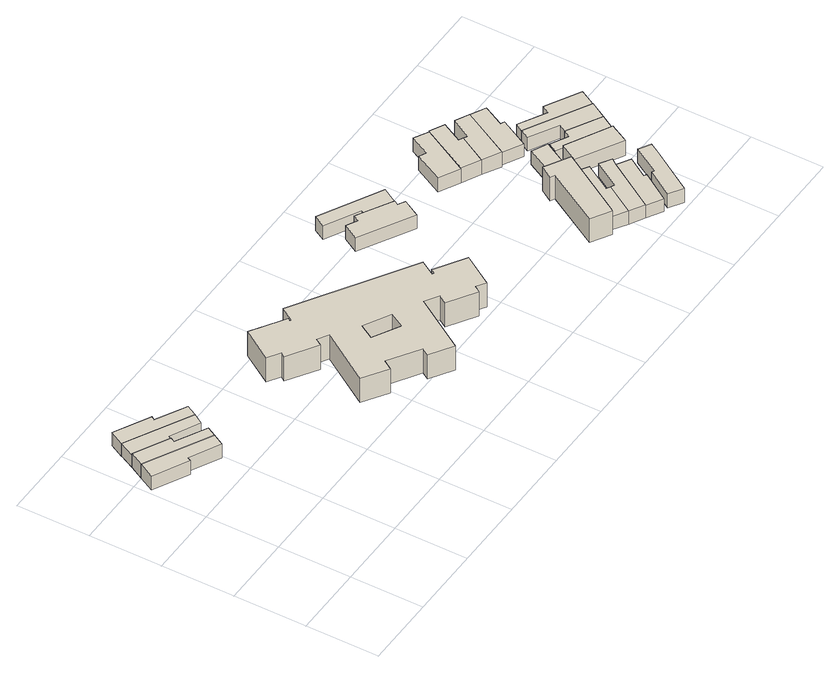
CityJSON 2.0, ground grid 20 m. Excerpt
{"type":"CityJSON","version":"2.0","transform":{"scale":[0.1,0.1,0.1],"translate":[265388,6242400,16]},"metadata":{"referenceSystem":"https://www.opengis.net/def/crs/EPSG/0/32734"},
"CityObjects":{
"building1":{"type":"Building","attributes":{"address":"91 Cecil Road Salt River Cape Town","building":"house","building:levels":"1","footprint":{"type":"Polygon"},"plus_code":"CJXVX5X7+XXX","ground_height":17.85,"building_height":4.1,"roof_height":21.95},"geometry":[{"type":"Solid","lod":"1","boundaries":[[[[0,1,2,3]],[[1,4,5,2]],[[4,6,7,5]],[[6,8,9,7]],[[8,10,11,9]],[[10,0,3,11]],[[3,2,5,7,9,11]],[[10,8,6,4,1,0]]]]}]},
"building2":{"type":"Building","attributes":{"address":"89 Cecil Road Salt River Cape Town","building":"house","building:levels":"1","footprint":{"type":"Polygon"},"plus_code":"CMX4XCX3+XJR","ground_height":17.85,"building_height":4.1,"roof_height":21.95},"geometry":[{"type":"Solid","lod":"1","boundaries":[[[[10,8,9,11]],[[8,12,13,9]],[[12,14,15,13]],[[14,16,17,18,15]],[[16,19,20,21,18,17]],[[19,10,11,21,20]],[[11,9,13,15,18,21]],[[19,16,14,12,8,10]]]]}]},
"building3":{"type":"Building","attributes":{"address":"87 Cecil Road Salt River Cape Town","building":"house","building:levels":"1","footprint":{"type":"Polygon"},"plus_code":"CMX3X6X8+XVV","ground_height":17.42,"building_height":4.1,"roof_height":21.52},"geometry":[{"type":"Solid","lod":"1","boundaries":[[[[22,23,17,20]],[[23,24,25,17]],[[24,26,27,25]],[[26,28,29,27]],[[28,30,31,29]],[[30,22,20,31]],[[20,17,25,27,29,31]],[[30,28,26,24,23,22]]]]}]},
"building4":{"type":"Building","attributes":{"address":"85 Cecil Road Salt River Cape Town","building":"house","building:levels":"1","footprint":{"type":"Polygon"},"plus_code":"CMX8X7XX+XJR","ground_height":17.42,"building_height":4.1,"roof_height":21.52},"geometry":[{"type":"Solid","lod":"1","boundaries":[[[[32,33,29,31]],[[33,34,35,29]],[[34,36,37,35]],[[36,38,39,37]],[[38,40,41,39]],[[40,32,31,41]],[[31,29,35,37,39,41]],[[40,38,36,34,33,32]]]]}]},
"building5":{"type":"Building","attributes":{"address":"Dryden Street Salt River Cape Town","building":"school","building:levels":"2","footprint":{"type":"Polygon"},"plus_code":"CRXFX9XJ+XCX","ground_height":17.91,"building_height":6.9,"roof_height":24.81},"geometry":[{"type":"Solid","lod":"1","boundaries":[[[[42,43,44,45]],[[43,46,47,44]],[[46,48,49,47]],[[48,50,51,49]],[[50,52,53,51]],[[52,54,55,53]],[[54,56,57,55]],[[56,58,59,57]],[[58,60,61,59]],[[60,62,63,61]],[[62,64,65,63]],[[64,66,67,65]],[[66,68,69,67]],[[68,70,71,69]],[[70,72,73,71]],[[72,74,75,73]],[[74,76,77,75]],[[76,78,79,77]],[[78,80,81,79]],[[80,82,83,81]],[[82,84,85,83]],[[84,86,87,85]],[[86,88,89,87]],[[88,90,91,89]],[[90,92,93,91]],[[92,94,95,93]],[[94,96,97,95]],[[96,42,45,97]],[[98,99,100,101]],[[99,102,103,100]],[[102,104,105,103]],[[104,98,101,105]],[[45,44,47,49,51,53,55,57,59,61,63,65,67,69,71,73,75,77,79,81,83,85,87,89,91,93,95,97],[101,100,103,105]],[[96,94,92,90,88,86,84,82,80,78,76,74,72,70,68,66,64,62,60,58,56,54,52,50,48,46,43,42],[104,102,99,98]]]]}]},
"building6":{"type":"Building","attributes":{"address":"Goldsmith Road Salt River Cape Town","building":"house","building:levels":"1","footprint":{"type":"Polygon"},"plus_code":"CVXMXXXJ+X5V","ground_height":17.04,"building_height":4.1,"roof_height":21.14},"geometry":[{"type":"Solid","lod":"1","boundaries":[[[[106,107,108,109,110,111]],[[107,112,113,109,108]],[[112,114,115,113]],[[114,116,117,115]],[[116,118,119,117]],[[118,120,121,119]],[[120,122,123,121]],[[122,124,125,123]],[[124,106,111,110,125]],[[110,109,113,115,117,119,121,123,125]],[[124,122,120,118,116,114,112,107,106]]]]}]},
"building7":{"type":"Building","attributes":{"address":"Goldsmith Road Salt River Cape Town","building":"house","building:levels":"1","footprint":{"type":"Polygon"},"plus_code":"CVXMX2XR+XMV","ground_height":16.84,"building_height":4.1,"roof_height":20.94},"geometry":[{"type":"Solid","lod":"1","boundaries":[[[[126,127,128,111]],[[127,129,130,131,128]],[[129,132,133,134,131,130]],[[132,135,136,134,133]],[[135,137,108,136]],[[137,126,111,108]],[[111,128,131,134,136,108]],[[137,135,132,129,127,126]]]]}]},
"building8":{"type":"Building","attributes":{"address":"52 Dove Street Salt River Cape Town","building":"house","building:levels":"2","footprint":{"type":"Polygon"},"plus_code":"C3X5X9XP+X6W","ground_height":17.91,"building_height":6.9,"roof_height":24.81},"geometry":[{"type":"Solid","lod":"1","boundaries":[[[[138,139,140,141,142,143]],[[139,144,145,141,140]],[[144,146,147,145]],[[146,148,149,147]],[[148,150,151,149]],[[150,152,153,151]],[[152,154,155,153]],[[154,138,143,142,155]],[[142,141,145,147,149,151,153,155]],[[154,152,150,148,146,144,139,138]]]]}]},
"building9":{"type":"Building","attributes":{"address":"50 Dove Street Salt River Cape Town","building":"house","building:levels":"1","footprint":{"type":"Polygon"},"plus_code":"C3XFXPXW+XJR","ground_height":17.96,"building_height":4.1,"roof_height":22.06},"geometry":[{"type":"Solid","lod":"1","boundaries":[[[[156,157,143,140]],[[157,158,159,143]],[[158,160,161,159]],[[160,162,163,161]],[[162,164,165,163]],[[164,156,140,165]],[[140,143,159,161,163,165]],[[164,162,160,158,157,156]]]]}]},
"building10":{"type":"Building","attributes":{"address":"48 Dove Street Salt River Cape Town","building":"house","building:levels":"1","footprint":{"type":"Polygon"},"plus_code":"C3XGXJXP+X8R","ground_height":17.96,"building_height":4.1,"roof_height":22.06},"geometry":[{"type":"Solid","lod":"1","boundaries":[[[[158,166,167,159]],[[166,168,169,170,167]],[[168,171,172,173,170,169]],[[171,174,175,173,172]],[[174,176,177,175]],[[176,160,161,177]],[[160,158,159,161]],[[159,167,170,173,175,177,161]],[[160,176,174,171,168,166,158]]]]}]},
"building11":{"type":"Building","attributes":{"address":"29 Dryden Street Salt River Cape Town","building":"house","building:levels":"1","footprint":{"type":"Polygon"},"plus_code":"C2XWXGX8+XXX","ground_height":16.58,"building_height":4.1,"roof_height":20.68},"geometry":[{"type":"Solid","lod":"1","boundaries":[[[[178,179,180,181]],[[179,182,183,180]],[[182,184,185,183]],[[184,186,187,185]],[[186,188,189,187]],[[188,178,181,189]],[[181,180,183,185,187,189]],[[188,186,184,182,179,178]]]]}]},
"building12":{"type":"Building","attributes":{"address":"46 Dove Street Salt River Cape Town","building":"house","building:levels":"1","footprint":{"type":"Polygon"},"plus_code":"C3XQXQX2+XFV","ground_height":17.87,"building_height":4.1,"roof_height":21.97},"geometry":[{"type":"Solid","lod":"1","boundaries":[[[[166,190,191,192]],[[190,193,194,191]],[[193,195,196,194]],[[195,197,198,196]],[[197,168,169,198]],[[168,166,192,169]],[[192,191,194,196,198,169]],[[168,197,195,193,190,166]]]]}]},
"building13":{"type":"Building","attributes":{"address":"31 Dryden Street Salt River Cape Town","building":"house","building:levels":"1","footprint":{"type":"Polygon"},"plus_code":"C3X6XCXQ+X5V","ground_height":16.89,"building_height":4.1,"roof_height":20.99},"geometry":[{"type":"Solid","lod":"1","boundaries":[[[[178,199,200,201,202,181]],[[199,203,204,201,200]],[[203,205,206,204]],[[205,207,208,206]],[[207,179,209,208]],[[179,178,181,202,209]],[[202,201,204,206,208,209]],[[179,207,205,203,199,178]]]]}]},
"building14":{"type":"Building","attributes":{"address":"Salt River Cape Town","building":"house","building:levels":"1","footprint":{"type":"Polygon"},"plus_code":"C3XJX5X3+XQV","ground_height":17.28,"building_height":4.1,"roof_height":21.38},"geometry":[{"type":"Solid","lod":"1","boundaries":[[[[210,211,212,213]],[[211,214,215,212]],[[214,216,217,215]],[[216,210,213,217]],[[213,212,215,217]],[[216,214,211,210]]]]}]},
"building15":{"type":"Building","attributes":{"address":"44 Dove Street Salt River Cape Town","building":"house","building:levels":"1","footprint":{"type":"Polygon"},"plus_code":"C4X2X7X3+XWW","ground_height":18.02,"building_height":4.1,"roof_height":22.12},"geometry":[{"type":"Solid","lod":"1","boundaries":[[[[218,219,220,221]],[[219,222,223,220]],[[222,224,225,223]],[[224,226,227,225]],[[226,228,229,227]],[[228,230,231,229]],[[230,218,221,231]],[[221,220,223,225,227,229,231]],[[230,228,226,224,222,219,218]]]]}]},
"building16":{"type":"Building","attributes":{"address":"33 Dryden Street Salt River Cape Town","building":"house","building:levels":"1","footprint":{"type":"Polygon"},"plus_code":"C3XCXPX8+XHR","ground_height":16.89,"building_height":4.1,"roof_height":20.99},"geometry":[{"type":"Solid","lod":"1","boundaries":[[[[199,232,233,201]],[[232,234,235,236,233]],[[234,237,238,239,236,235]],[[237,240,241,239,238]],[[240,203,204,241]],[[203,199,201,204]],[[201,233,236,239,241,204]],[[203,240,237,234,232,199]]]]}]},
"building17":{"type":"Building","attributes":{"address":"35 Dryden Street Salt River Cape Town","building":"house","building:levels":"1","footprint":{"type":"Polygon"},"plus_code":"C3XPX9X9+XFR","ground_height":16.82,"building_height":4.1,"roof_height":20.92},"geometry":[{"type":"Solid","lod":"1","boundaries":[[[[242,243,244,245]],[[243,246,247,244]],[[246,248,249,247]],[[248,250,251,249]],[[250,252,235,251]],[[252,242,245,235]],[[245,244,247,249,251,235]],[[252,250,248,246,243,242]]]]}]},
"building18":{"type":"Building","attributes":{"address":"Kingsley Road Salt River Cape Town","building":"house","building:levels":"1","footprint":{"type":"Polygon"},"plus_code":"C4X3XJXR+XFW","ground_height":17.87,"building_height":4.1,"roof_height":21.97},"geometry":[{"type":"Solid","lod":"1","boundaries":[[[[253,254,255,256,257,258]],[[254,259,260,256,255]],[[259,261,262,260]],[[261,253,258,257,262]],[[257,256,260,262]],[[261,259,254,253]]]]}]},
"building19":{"type":"Building","attributes":{"address":"Kingsley Road Salt River Cape Town","building":"house","building:levels":"1","footprint":{"type":"Polygon"},"plus_code":"C4X6X7X9+XVV","ground_height":17.08,"building_height":4.1,"roof_height":21.18},"geometry":[{"type":"Solid","lod":"1","boundaries":[[[[263,264,265,258]],[[264,266,267,265]],[[266,268,269,267]],[[268,270,271,269]],[[270,272,273,271]],[[272,274,255,273]],[[274,263,258,255]],[[258,265,267,269,271,273,255]],[[274,272,270,268,266,264,263]]]]}]},
"building20":{"type":"Building","attributes":{"address":"Kingsley Road Salt River Cape Town","building":"house","building:levels":"1","footprint":{"type":"Polygon"},"plus_code":"C4X8XVX3+X7R","ground_height":17.08,"building_height":4.1,"roof_height":21.18},"geometry":[{"type":"Solid","lod":"1","boundaries":[[[[275,276,277,265]],[[276,278,279,280,277]],[[278,281,282,283,280,279]],[[281,284,285,283,282]],[[284,286,267,285]],[[286,275,265,267]],[[265,277,280,283,285,267]],[[286,284,281,278,276,275]]]]}]},
"building21":{"type":"Building","attributes":{"address":"Kingsley Road Salt River Cape Town","building":"house","building:levels":"1","footprint":{"type":"Polygon"},"plus_code":"C4XCXCXV+X9V","ground_height":16.89,"building_height":4.1,"roof_height":20.99},"geometry":[{"type":"Solid","lod":"1","boundaries":[[[[287,288,289,290]],[[288,291,292,289]],[[291,293,294,292]],[[293,295,296,294]],[[295,297,279,296]],[[297,287,290,279]],[[290,289,292,294,296,279]],[[297,295,293,291,288,287]]]]}]}
},
"vertices":[
[2,553,15],[97,503,15],[97,503,59],[2,553,59],[102,513,15],[102,513,59],[185,470,15],[185,470,59],[202,501,15],[202,501,59],[25,596,15],[25,596,59],
[216,527,15],[216,527,59],[134,571,15],[134,571,59],[140,583,15],[140,583,55],[140,583,59],[46,633,15],[46,633,55],[46,633,59],
[46,633,14],[140,583,14],[146,593,14],[146,593,55],[226,553,14],[226,553,55],[243,580,14],[243,580,55],[67,675,14],[67,675,55],
[67,675,12],[243,580,12],[259,609,12],[259,609,55],[177,653,12],[177,653,55],[183,663,12],[183,663,55],[88,714,12],[88,714,55],
[1016,299,11],[934,351,11],[934,351,88],[1016,299,88],[927,340,11],[927,340,88],[922,343,11],[922,343,88],[946,382,11],[946,382,88],[635,578,11],[635,578,88],[611,541,11],[611,541,88],[608,543,11],[608,543,88],[613,550,11],[613,550,88],[523,608,11],[523,608,88],[468,522,11],[468,522,88],[502,501,11],[502,501,88],[493,488,11],[493,488,88],[573,436,11],[573,436,88],[585,455,11],[585,455,88],[614,437,11],[614,437,88],[523,296,11],[523,296,88],[589,253,11],[589,253,88],[605,278,11],[605,278,88],[689,224,11],[689,224,88],[676,203,11],[676,203,88],[737,164,11],[737,164,88],[830,310,11],[830,310,88],[867,287,11],[867,287,88],[852,263,11],[852,263,88],[927,215,11],[927,215,88],[938,232,11],[938,232,88],[963,216,11],[963,216,88],[681,388,11],[752,348,11],[752,348,88],[681,388,88],[730,309,11],[730,309,88],[659,349,11],[659,349,88],
[1127,572,8],[1054,614,8],[1054,614,49],[1054,614,51],[1127,572,51],[1127,572,49],[1032,626,8],[1032,626,51],[1023,609,8],[1023,609,51],[993,626,8],[993,626,51],[968,582,8],[968,582,51],[1112,501,8],[1112,501,51],[1139,549,8],[1139,549,51],[1120,560,8],[1120,560,51],
[1127,572,5],[1151,613,5],[1151,613,49],[984,703,5],[984,703,48],[984,703,49],[966,671,5],[966,671,48],[966,671,49],[1058,622,5],[1058,622,49],[1054,614,5],
[1337,103,13],[1430,257,13],[1430,257,61],[1430,257,88],[1337,103,88],[1337,103,61],[1442,277,13],[1442,277,88],[1375,316,13],[1375,316,88],[1354,282,13],[1354,282,88],[1366,275,13],[1366,275,88],[1279,127,13],[1279,127,88],[1331,95,13],[1331,95,88],
[1430,257,19],[1337,103,19],[1376,78,19],[1376,78,61],[1426,159,19],[1426,159,61],[1416,165,19],[1416,165,61],[1460,238,19],[1460,238,61],
[1415,55,19],[1415,55,61],[1499,190,19],[1499,190,60],[1499,190,61],[1511,206,19],[1511,206,60],[1511,206,61],[1480,225,19],[1480,225,61],[1436,154,19],[1436,154,61],
[1307,499,3],[1378,631,3],[1378,631,47],[1307,499,47],[1340,652,3],[1340,652,47],[1312,598,3],[1312,598,47],[1292,608,3],[1292,608,47],[1251,529,3],[1251,529,47],
[1457,30,19],[1457,30,60],[1415,55,60],[1508,109,19],[1508,109,60],[1501,114,19],[1501,114,60],[1535,168,19],[1535,168,60],
[1356,473,3],[1356,473,47],[1356,473,50],[1307,499,50],[1399,550,3],[1399,550,50],[1387,556,3],[1387,556,50],[1416,611,3],[1416,611,50],[1378,631,50],
[1440,387,12],[1401,314,12],[1401,314,54],[1440,387,54],[1441,291,12],[1441,291,54],[1482,367,12],[1482,367,54],
[1512,7,17],[1590,131,17],[1590,131,61],[1512,7,61],[1603,154,17],[1603,154,61],[1571,173,17],[1571,173,61],[1527,100,17],[1527,100,61],[1520,104,17],[1520,104,61],[1475,31,17],[1475,31,61],
[1405,446,3],[1405,446,50],[1477,580,3],[1477,580,49],[1477,580,50],[1440,599,3],[1440,599,49],[1440,599,50],[1409,544,3],[1409,544,50],
[1405,446,8],[1457,418,8],[1457,418,49],[1405,446,49],[1499,497,8],[1499,497,49],[1488,502,8],[1488,502,49],[1518,559,8],[1518,559,49],[1477,580,8],
[1610,266,12],[1491,330,12],[1491,330,52],[1491,330,60],[1610,266,60],[1610,266,52],[1464,282,12],[1464,282,60],[1583,214,12],[1583,214,60],
[1610,266,11],[1634,307,11],[1634,307,52],[1542,358,11],[1542,358,52],[1533,339,11],[1533,339,52],[1486,364,11],[1486,364,52],[1473,340,11],[1473,340,52],[1491,330,11],
[1634,307,9],[1660,351,9],[1660,351,52],[1491,445,9],[1491,445,50],[1491,445,52],[1478,420,9],[1478,420,50],[1478,420,52],[1554,378,9],[1554,378,52],[1542,358,9],
[1660,351,7],[1684,395,7],[1684,395,50],[1660,351,50],[1591,447,7],[1591,447,50],[1579,426,7],[1579,426,50],[1505,468,7],[1505,468,50],[1491,445,7]
]}
